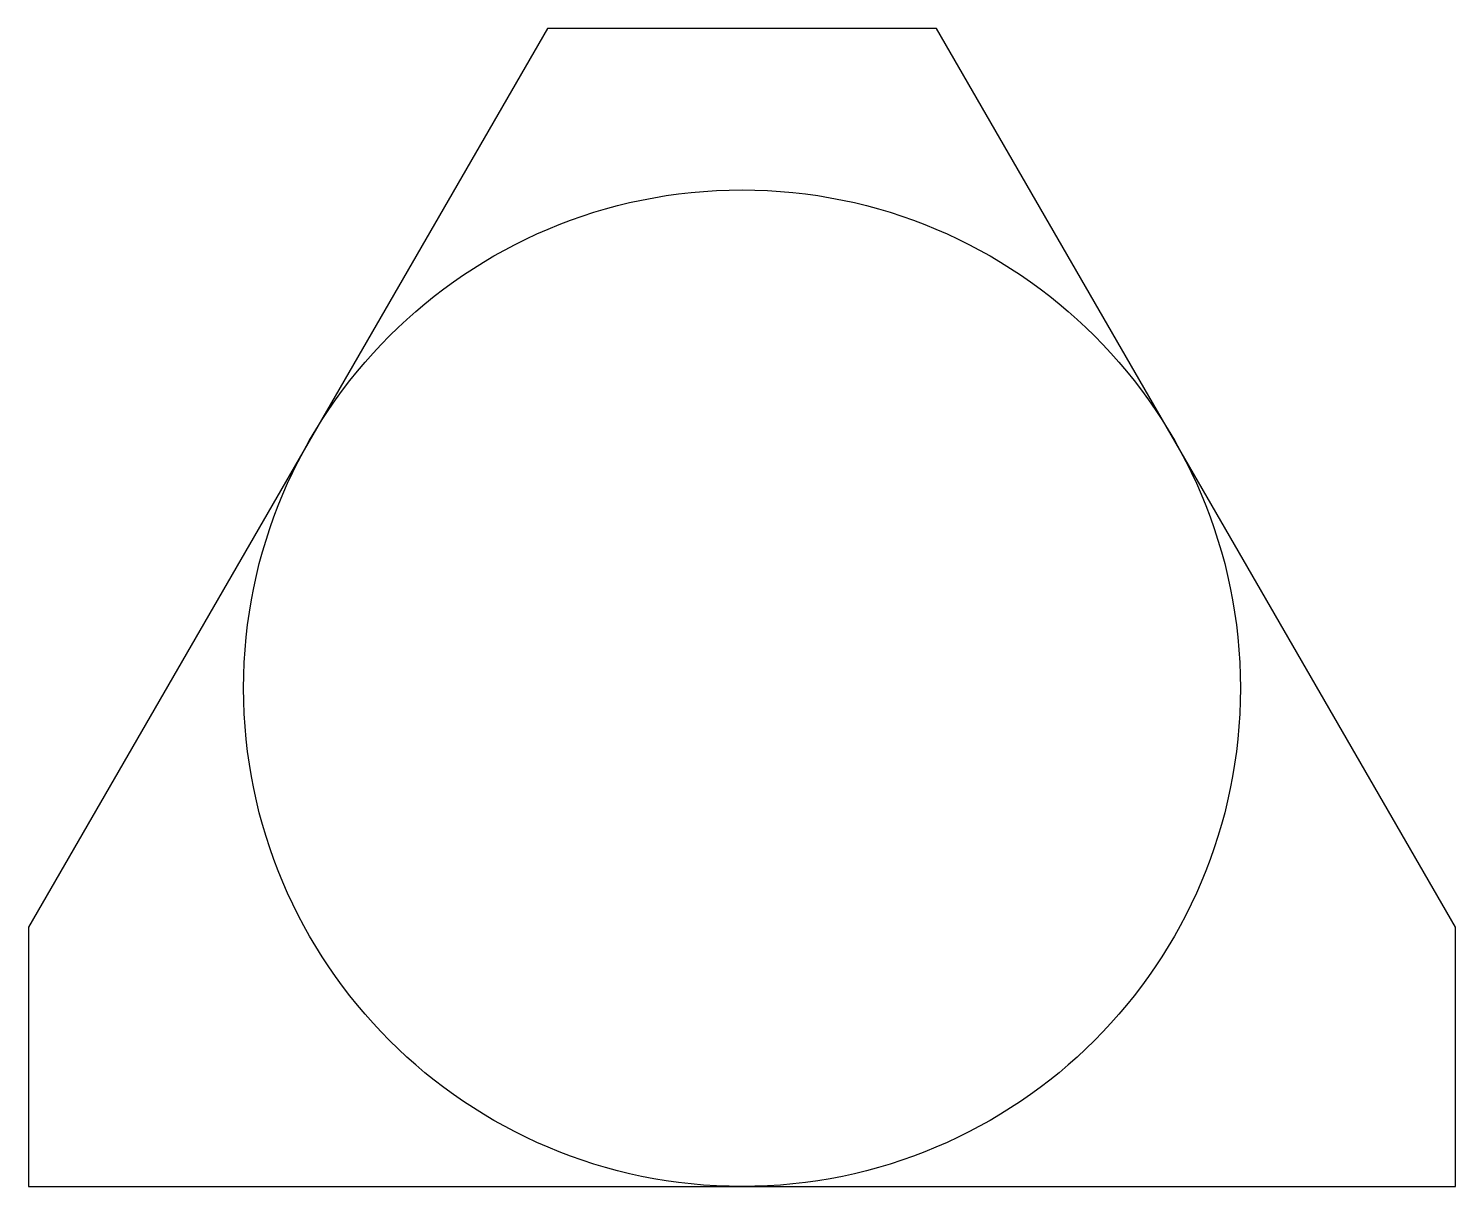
# Model space of a CAD drawing. Header units: millimetres. Extents: x 50 to 160, y 50 to 139.
import ezdxf

# ---------------------------------------------------------------- set-up
doc = ezdxf.new("R2010")
doc.units = ezdxf.units.MM

msp = doc.modelspace()

# ---------------------------------------------------------------- linework, layer by layer
for p, q in [((90, 139.28), (50, 70)), ((120, 139.28), (90, 139.28)), ((160, 70), (120, 139.28)), ((50, 70), (50, 50)), ((160, 50), (160, 70)), ((50, 50), (160, 50))]:
    msp.add_line(p, q)
msp.add_circle((105, 88.42), 38.42)

doc.saveas('drawing.dxf')
